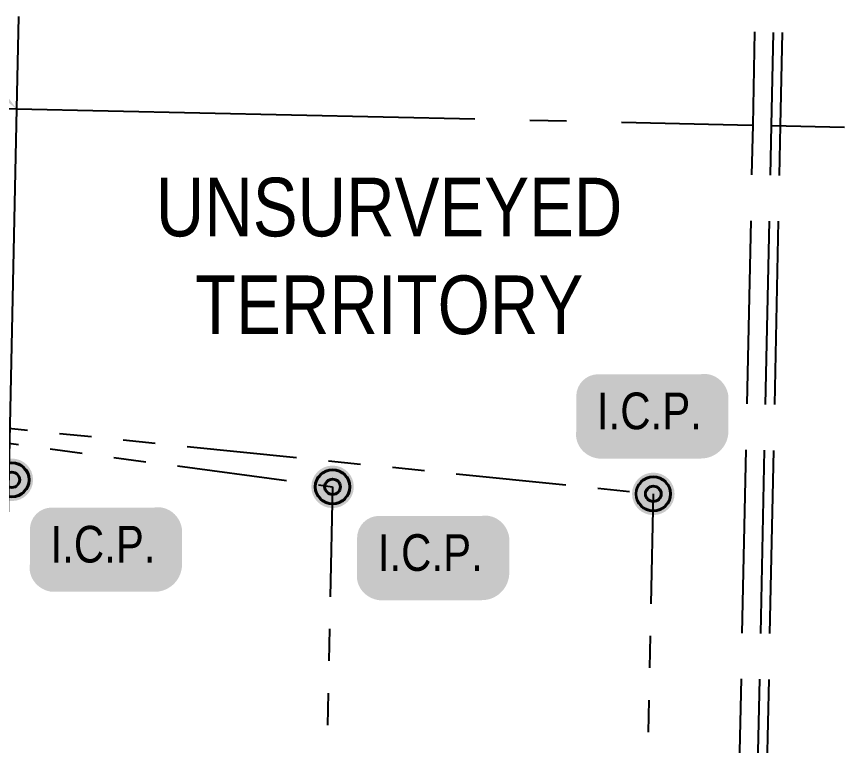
# Model space of a CAD drawing. Extents: x 393916 to 404684, y 6048329 to 6056646.
# Drawn here: x 401215.4 to 401441.1, y 6049642.6 to 6049841.4 of the extents above; entities that cross this region are included whole.
import ezdxf

# ---------------------------------------------------------------- set-up
doc = ezdxf.new("R2010")
doc.units = 0
doc.header["$LTSCALE"] = 5
for name, pattern in [('foc-DRILLPATH', [14.75, 6, -1.75, 1.75, -1.75, 1.75, -1.75]), ('foc-QUARTERLINE', [33, 25, -3, 2, -3]), ('foc-UNSURVEYED', [12.5, 10, -2.5])]:
    doc.linetypes.add(name, pattern=pattern)
for name, color, linetype in [('CG-NOTES', 7, 'Continuous'), ('L-MON', 1, 'Continuous'), ('L-QSEC', 8, 'foc-QUARTERLINE'), ('L-SECLBL', 7, 'Continuous'), ('L-UNS-T', 3, 'Continuous'), ('L-USEC', 7, 'foc-UNSURVEYED'), ('P-PDRILLPATH', 12, 'foc-DRILLPATH')]:
    doc.layers.add(name, color=color, linetype=linetype)
doc.styles.add('80', font='ARIALN.TTF', dxfattribs={"height": 10})
doc.styles.add('80L', font='ARIALN.TTF', dxfattribs={"height": 10})

# ---------------------------------------------------------------- blocks, each defined once
blk = doc.blocks.new('*U476')
h = blk.add_hatch(color=254)
edge = h.paths.add_edge_path()
edge.add_line((-14, -11.5), (14, -11.5))
edge.add_arc((14, -5.5), 6, 270, 360)
edge.add_line((20, -5.5), (20, 4))
edge.add_arc((14, 4), 6, 0, 90)
edge.add_line((14, 10), (-14, 10))
edge.add_arc((-14, 4), 6, 90, 180)
edge.add_line((-20, 4), (-20, -5.5))
edge.add_arc((-14, -5.5), 6, 180, 270)
at = {"color": 1, "flags": 128}
blk.add_lwpolyline([(-14, -11.5, 3, 3, 0), (14, -11.5, 3, 3, 0.414214), (20, -5.5, 3, 3, 0), (20, 4, 3, 0, 0.414214), (14, 10, 0, 0, 0), (-14, 10, 0, 0, 0.414214), (-20, 4, 0, 0, 0), (-20, -5.5, 0, 3, 0.414214)], format="xyseb", close=True, dxfattribs=at)
blk.add_lwpolyline([(-18.59, -4.6, 0, 10, 0), (0, 0, 5, 5, 0)], format="xyseb", dxfattribs=at)
at = {"color": 1, "style": '80'}
blk.add_attdef('ENTER_TEXT_001', (-35.99, -5), '', height=10, dxfattribs=at)
blk = doc.blocks.new('plbh')
at = {"layer": 'L-MON'}
h = blk.add_hatch(color=255, dxfattribs=at)
h.dxf.hatch_style = 1
edge = h.paths.add_edge_path()
edge.add_arc((0, 0), 1.16, 0, 360)
h = blk.add_hatch(color=256, dxfattribs=at)
h.dxf.hatch_style = 1
h.paths.add_polyline_path([(-0.96, 0, 1), (0.96, 0, 1)])
h.paths.add_polyline_path([(0.91, 0, -1), (-0.91, 0, -1)], flags=16)
h.paths.add_polyline_path([(0.45, 0, -1), (-0.45, 0, -1)], flags=0)
h = blk.add_hatch(color=256, dxfattribs=at)
h.dxf.hatch_style = 1
h.paths.add_polyline_path([(-0.45, 0, 1), (0.45, 0, 1)])
h.paths.add_polyline_path([(0.4, 0, -1), (-0.4, 0, -1)], flags=16)
at = {"layer": 'L-MON', "color": 240}
for radius in [0.96, 0.91, 0.45, 0.4]:
    blk.add_circle((0, 0), radius, dxfattribs=at)

msp = doc.modelspace()

# ---------------------------------------------------------------- linework, layer by layer
at = {"layer": 'L-QSEC'}
for p, q in [((401215.937, 6049841.403), (401215.403, 6049816.207)), ((401014.817, 6049820.603), (401215.403, 6049816.207)), ((401215.403, 6049816.207), (401211.144, 6049615.251)), ((401215.403, 6049816.207), (401415.987, 6049811.811)), ((401421.202, 6049811.701), (401441.103, 6049811.262))]:
    msp.add_line(p, q, dxfattribs=at)
at = {"layer": 'L-SECLBL', "flags": 128}
msp.add_lwpolyline([(401215.403, 6049816.207, 0, 5.997, 0), (401200.311, 6049831.789, 0, 0, 0)], format="xyseb", dxfattribs=at)
at = {"layer": 'L-USEC'}
for p, q in [((401416.177, 6049811.812), (401416.711, 6049837.197)), ((401421.202, 6049811.706), (401421.736, 6049837.091)), ((401423.716, 6049811.645), (401424.25, 6049837.039)), ((401411.952, 6049610.769), (401416.177, 6049811.812)), ((401416.976, 6049610.663), (401421.202, 6049811.706)), ((401419.491, 6049610.603), (401423.716, 6049811.645))]:
    msp.add_line(p, q, dxfattribs=at)
at = {"layer": 'P-PDRILLPATH'}
for p, q in [((401040.016, 6049748.314), (401301.554, 6049713.135)), ((401041.804, 6049746.575), (401388.996, 6049711.218)), ((401301.554, 6049713.135), (401282.99, 6048829.031)), ((401388.996, 6049711.218), (401370.432, 6048827.117))]:
    msp.add_line(p, q, dxfattribs=at)

# ---------------------------------------------------------------- block references
at = {"layer": 'CG-NOTES', "color": 3}
ref = msp.add_blockref('*U476', (401387.99, 6049733.852), dxfattribs=dict(at, xscale=0.99957729, yscale=0.99957729, zscale=0.99957729))
ref.add_attrib('ENTER_TEXT_001', 'I.C.P.', (401373.617, 6049728.85), dxfattribs={"layer": '0', "color": 1, "height": 9.9958, "style": '80'})
ref = msp.add_blockref('*U476', (401239.027, 6049697.493), dxfattribs=dict(at, xscale=0.99957729, yscale=0.99957729, zscale=0.99957729))
ref.add_attrib('ENTER_TEXT_001', 'I.C.P.', (401224.653, 6049692.492), dxfattribs={"layer": '0', "color": 1, "height": 9.9958, "style": '80'})
ref = msp.add_blockref('*U476', (401328.239, 6049695.212), dxfattribs=dict(at, xscale=0.99957729, yscale=0.99957729, zscale=0.99957729))
ref.add_attrib('ENTER_TEXT_001', 'I.C.P.', (401313.866, 6049690.211), dxfattribs={"layer": '0', "color": 1, "height": 9.9958, "style": '80'})
at = {"layer": 'L-MON', "xscale": 4.99788644999997, "yscale": 4.99788644999997, "zscale": 4.99788644999997}
for p in [(401214.112, 6049715.052), (401301.554, 6049713.135), (401388.996, 6049711.218)]:
    msp.add_blockref('plbh', p, dxfattribs=at)

# ---------------------------------------------------------------- texts
at = {"layer": 'L-UNS-T', "color": 3, "insert": (401316.965, 6049775.999), "char_height": 15.99324, "attachment_point": 5, "style": '80L'}
msp.add_mtext_dynamic_manual_height_columns('UNSURVEYED TERRITORY', width=126.46721, gutter_width=47.52, heights=[0], dxfattribs=at)

doc.saveas('drawing.dxf')
